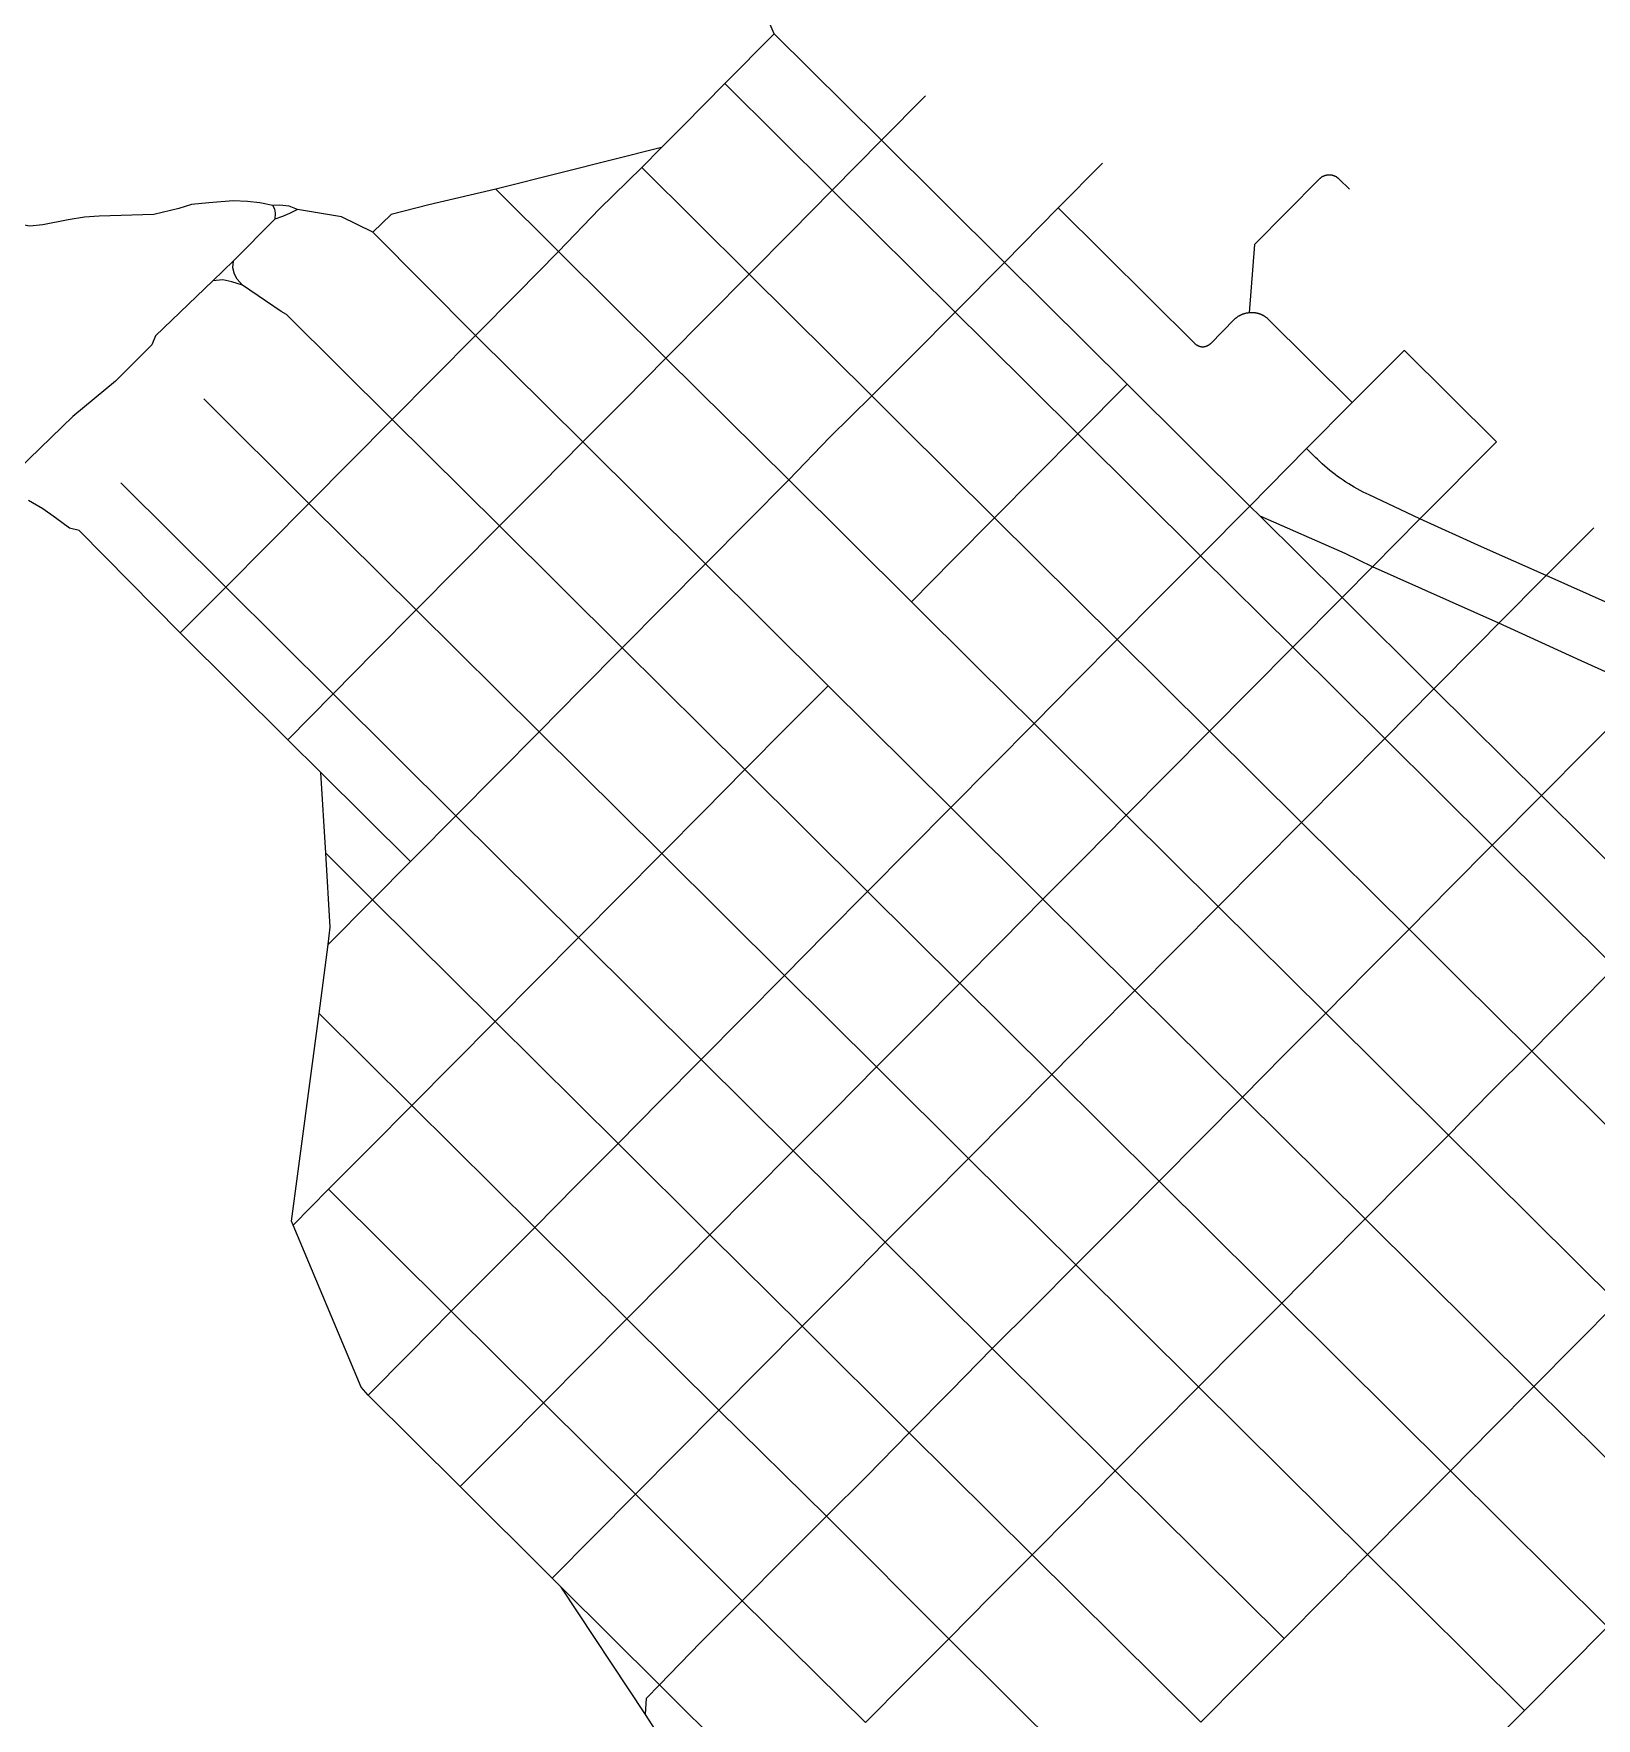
# Model space of a CAD drawing. Header units: inches. Extents: x 486459 to 494398, y 5455945 to 5462335.
# Drawn here: x 489372 to 490826, y 5458637 to 5460204 of the extents above; entities that cross this region are included whole.
import ezdxf

# ---------------------------------------------------------------- set-up
doc = ezdxf.new("R2010")
doc.units = ezdxf.units.IN
doc.header["$MEASUREMENT"] = 0
for name, color, linetype in [('Arterial', 10, 'Continuous'), ('Other', 10, 'Continuous'), ('Private', 10, 'Continuous'), ('Residential', 10, 'Continuous')]:
    doc.layers.add(name, color=color, linetype=linetype)

msp = doc.modelspace()

# ---------------------------------------------------------------- linework, layer by layer
at = {"layer": 'Arterial', "color": 1, "lineweight": -3, "ltscale": 2}
for p, q in [((490160.8, 5460105.3, 6), (490061.1, 5460204.3, 4)), ((490275.3, 5459991.6, 8.7), (490160.8, 5460105.3, 6)), ((490366.5, 5460084.1, 3.9), (490325.2, 5460042.5, 5.4)), ((490325.2, 5460042.5, 5.4), (490275.3, 5459991.6, 8.7)), ((490275.3, 5459991.6, 8.7), (490229.3, 5459945.6, 10.5)), ((490389.3, 5459878.4, 8.9), (490275.3, 5459991.6, 8.7)), ((490229.3, 5459945.6, 10.5), (490190.6, 5459906.5, 11.1)), ((490257, 5459918.1, 10), (490229.3, 5459945.6, 10.5)), ((490343.5, 5459832.2, 11), (490257, 5459918.1, 10)), ((490190.6, 5459906.5, 11.1), (490151.9, 5459867.5, 12.3)), ((490389.3, 5459878.4, 8.9), (490343.5, 5459832.2, 11)), ((490503.5, 5459765.1, 9), (490389.3, 5459878.4, 8.9)), ((490151.9, 5459867.5, 12.3), (490112.7, 5459829.2, 15.1)), ((490179.6, 5459840, 12.6), (490151.9, 5459867.5, 12.3)), ((490112.7, 5459829.2, 15.1), (490074.6, 5459789.4, 16.7)), ((490266.1, 5459754.1, 13.3), (490179.6, 5459840, 12.6)), ((490343.5, 5459832.2, 11), (490304.8, 5459793.2, 12.4)), ((490457.7, 5459718.9, 13.4), (490343.5, 5459832.2, 11)), ((490556.3, 5459818.5, 3.9), (490503.5, 5459765.1, 9)), ((490733, 5459824.7, 4.2), (490661.8, 5459753.1, 7.4)), ((490074.6, 5459789.4, 16.7), (490035.9, 5459750.4, 16.1)), ((490304.8, 5459793.2, 12.4), (490266.1, 5459754.1, 13.3)), ((490380.2, 5459640.9, 18), (490266.1, 5459754.1, 13.3)), ((490503.5, 5459765.1, 9), (490457.7, 5459718.9, 13.4)), ((490513.1, 5459755.6, 9.1), (490503.5, 5459765.1, 9)), ((490589.3, 5459679.9, 13.2), (490513.1, 5459755.6, 9.1)), ((490661.8, 5459753.1, 7.4), (490617.7, 5459708.5, 10.3)), ((489508.6, 5459647, 7), (489414.4, 5459742.4, 8.6)), ((490035.9, 5459750.4, 16.1), (489997.1, 5459711.3, 15.8)), ((489997.1, 5459711.3, 15.8), (489958.4, 5459672.3, 14.7)), ((490457.7, 5459718.9, 13.4), (490418.9, 5459679.9, 16.3)), ((490543.5, 5459633.7, 16.7), (490457.7, 5459718.9, 13.4)), ((490617.7, 5459708.5, 10.3), (490589.3, 5459679.9, 13.2)), ((490735.3, 5459656.1, 11.9), (490617.7, 5459708.5, 10.3)), ((490418.9, 5459679.9, 16.3), (490380.2, 5459640.9, 18)), ((490589.3, 5459679.9, 13.2), (490543.5, 5459633.7, 16.7)), ((490674.8, 5459595, 19.1), (490589.3, 5459679.9, 13.2)), ((489958.4, 5459672.3, 14.7), (489919.8, 5459633.2, 13.6)), ((489608.5, 5459547.7, 6.1), (489508.6, 5459647, 7)), ((490735.3, 5459656.1, 11.9), (490717.2, 5459637.8, 13.5)), ((489919.8, 5459633.2, 13.6), (489881, 5459594.1, 12.5)), ((489994.6, 5459558.9, 15.7), (489919.8, 5459633.2, 13.6)), ((490466.1, 5459555.7, 23.6), (490380.2, 5459640.9, 18)), ((490543.5, 5459633.7, 16.7), (490504.8, 5459594.7, 20.9)), ((490629, 5459548.8, 25.2), (490543.5, 5459633.7, 16.7)), ((490717.2, 5459637.8, 13.5), (490674.8, 5459595, 19.1)), ((489881, 5459594.1, 12.5), (489842.4, 5459555.1, 11.3)), ((490504.8, 5459594.7, 20.9), (490466.1, 5459555.7, 23.6)), ((490674.8, 5459595, 19.1), (490629, 5459548.8, 25.2)), ((490774.8, 5459495.7, 25.2), (490674.8, 5459595, 19.1)), ((490856.2, 5459577.7, 12.9), (490817.3, 5459538.5, 18.9)), ((489842.4, 5459555.1, 11.3), (489803.6, 5459516.1, 10.2)), ((490033.9, 5459519.9, 16.7), (489994.6, 5459558.9, 15.7)), ((490551.6, 5459470.8, 31.6), (490466.1, 5459555.7, 23.6)), ((490629, 5459548.8, 25.2), (490590.3, 5459509.8, 27.7)), ((490729, 5459449.5, 32), (490629, 5459548.8, 25.2)), ((490817.3, 5459538.5, 18.9), (490774.8, 5459495.7, 25.2)), ((489643.9, 5459442.2, 6.8), (489639.3, 5459517.2, 6.2)), ((489803.6, 5459516.1, 10.2), (489764.9, 5459477, 9.6)), ((490147.9, 5459406.6, 18.8), (490033.9, 5459519.9, 16.7)), ((490590.3, 5459509.8, 27.7), (490551.6, 5459470.8, 31.6)), ((490774.8, 5459495.7, 25.2), (490729, 5459449.5, 32)), ((490889, 5459382.4, 29.7), (490774.8, 5459495.7, 25.2)), ((489764.9, 5459477, 9.6), (489726.2, 5459437.9, 9.2)), ((490651.6, 5459371.5, 38.7), (490551.6, 5459470.8, 31.6)), ((489687.5, 5459398.9, 8.3), (489643.9, 5459442.2, 6.8)), ((489726.2, 5459437.9, 9.2), (489722.7, 5459434.3, 8.9)), ((490729, 5459449.5, 32), (490690.3, 5459410.5, 35.7)), ((490843.1, 5459336.2, 33), (490729, 5459449.5, 32)), ((489722.7, 5459434.3, 8.9), (489687.5, 5459398.9, 8.3)), ((490233.7, 5459321.4, 23.9), (490147.9, 5459406.6, 18.8)), ((490690.3, 5459410.5, 35.7), (490651.6, 5459371.5, 38.7)), ((489687.5, 5459398.9, 8.3), (489646.3, 5459357.3, 7.4)), ((489801.6, 5459285.6, 15.9), (489687.5, 5459398.9, 8.3)), ((490698.2, 5459325.1, 39.3), (490651.6, 5459371.5, 38.7)), ((489637.8, 5459293.2, 7.5), (489646.3, 5459357.3, 7.4)), ((490843.1, 5459336.2, 33), (490804.4, 5459297.2, 35.1)), ((490319.2, 5459236.3, 29.9), (490233.7, 5459321.4, 23.9)), ((490765.7, 5459258.1, 37.5), (490698.2, 5459325.1, 39.3)), ((490804.4, 5459297.2, 35.1), (490765.7, 5459258.1, 37.5)), ((489915.8, 5459172.1, 23.8), (489801.6, 5459285.6, 15.9)), ((490922.5, 5459101.9, 34.3), (490765.7, 5459258.1, 37.5)), ((490419.1, 5459137.1, 39.1), (490319.2, 5459236.3, 29.9)), ((490001.3, 5459087.1, 27.3), (489915.8, 5459172.1, 23.8)), ((490512.5, 5459044.3, 42.9), (490419.1, 5459137.1, 39.1)), ((490087, 5459002.1, 37.3), (490001.3, 5459087.1, 27.3)), ((490533.2, 5459023.7, 43.5), (490512.5, 5459044.3, 42.9)), ((490690.1, 5458867.7, 43.9), (490533.2, 5459023.7, 43.5)), ((490845.3, 5459024.1, 35), (490806.6, 5458985.1, 38.8)), ((490186.7, 5458903, 41.9), (490087, 5459002.1, 37.3)), ((490806.6, 5458985.1, 38.8), (490767.8, 5458946, 42.3)), ((489769, 5458852.9, 10.1), (489683.4, 5458937.9, 9.3)), ((490767.8, 5458946, 42.3), (490729.1, 5458907, 44)), ((490729.1, 5458907, 44), (490690.1, 5458867.7, 43.9)), ((490300.9, 5458789.6, 42.6), (490186.7, 5458903, 41.9)), ((490690.1, 5458867.7, 43.9), (490651.6, 5458828.9, 42.5)), ((490836.3, 5458722.4, 38.2), (490690.1, 5458867.7, 43.9)), ((489854.6, 5458767.9, 10.5), (489769, 5458852.9, 10.1)), ((490651.6, 5458828.9, 42.5), (490612.9, 5458789.9, 41.5)), ((490457.9, 5458633.8, 39.9), (490300.9, 5458789.6, 42.6)), ((490612.9, 5458789.9, 41.5), (490574.1, 5458750.8, 40.2)), ((489863, 5458759.5, 10.7), (489854.6, 5458767.9, 10.5)), ((489954.4, 5458668.7, 12.7), (489863, 5458759.5, 10.7)), ((489941.3, 5458641, 10.2), (489863, 5458759.5, 10.7)), ((490574.1, 5458750.8, 40.2), (490535.4, 5458711.8, 39.9)), ((490836.3, 5458722.4, 38.2), (490797.9, 5458683.7, 37.8)), ((490535.4, 5458711.8, 39.9), (490496.6, 5458672.8, 39.8)), ((490496.6, 5458672.8, 39.8), (490457.9, 5458633.8, 39.9)), ((490797.9, 5458683.7, 37.8), (490759.1, 5458644.6, 37.1)), ((490068.5, 5458555.3, 16), (489954.4, 5458668.7, 12.7)), ((490025.6, 5458511.7, 9.8), (489941.3, 5458641, 10.2)), ((490759.1, 5458644.6, 37.1), (490720.2, 5458605.5, 36.1))]:
    msp.add_line(p, q, dxfattribs=at)
for points in [[(490661.8, 5459753.1, 7.4), (490614.4, 5459775.4, 6.4), (490611.6, 5459776.8, 6.3), (490608.9, 5459778.1, 6.2), (490606.1, 5459779.6, 6.2), (490603.4, 5459781, 6.2), (490600.7, 5459782.6, 5.3), (490598.1, 5459784.1, 5.3), (490595.5, 5459785.8, 5.3), (490592.9, 5459787.4, 5.3), (490590.3, 5459789.1, 5.3), (490587.7, 5459790.9, 5), (490585.2, 5459792.7, 5), (490582.8, 5459794.5, 5), (490580.3, 5459796.4, 5), (490577.9, 5459798.3, 4.8), (490575.5, 5459800.3, 4.8), (490573.2, 5459802.3, 4.4), (490570.9, 5459804.3, 4.4), (490568.6, 5459806.4, 4.4), (490566.4, 5459808.6, 4.4), (490564.6, 5459810.3, 4.6), (490564.6, 5459810.3, 4.6), (490556.3, 5459818.5, 3.9)], [(490617.7, 5459708.5, 10.3), (490592.3, 5459721.1, 9.6), (490513.1, 5459755.6, 9.1)], [(490872.3, 5459593.9, 13.4), (490811.8, 5459621.2, 12.1), (490735.3, 5459656.1, 11.9)], [(489646.3, 5459357.3, 7.4), (489648.1, 5459373.4, 7.3), (489643.9, 5459442.2, 6.8)], [(489613.6, 5459096.3, 8.2), (489612.1, 5459099.8, 8.2), (489637.8, 5459293.2, 7.5)], [(489683.4, 5458937.9, 9.3), (489676.9, 5458945.6, 9.1), (489613.6, 5459096.3, 8.2)], [(489941.3, 5458641, 10.2), (489942.3, 5458656.2, 10.5), (489954.4, 5458668.7, 12.7), (489954.4, 5458668.7, 12.7)]]:
    msp.add_polyline3d(points, dxfattribs=at)
at = {"layer": 'Other'}
msp.add_polyline3d([(489594.6, 5460044.8, 12.2), (489596.1, 5460041.2, 12.2), (489596.9, 5460037.6, 12.2), (489596.4, 5460032.1, 12.2)], dxfattribs=at)
at = {"layer": 'Private', "color": 80, "lineweight": -3, "true_color": 0x54ff00}
for p, q in [((489596.4, 5460032.1, 12.2), (489558.2, 5459993.3, 15.4)), ((489558.2, 5459993.3, 15.4), (489539, 5459974.6, 15.6)), ((489539, 5459974.6, 15.6), (489485.5, 5459923.4, 14.6)), ((489408.8, 5459848.3, 11.7), (489357.9, 5459799.1, 10.2))]:
    msp.add_line(p, q, dxfattribs=at)
for points in [[(490061.1, 5460204.3, 4), (490052, 5460225.3, 4), (490048.8, 5460243.5, 4.3), (490051.7, 5460272.1, 4.6)], [(489594.6, 5460044.8, 12.2), (489582.7, 5460047.3, 12.2), (489571.1, 5460048.5, 12), (489557.7, 5460048.9, 12.4), (489535.2, 5460047.3, 12.5), (489518.9, 5460045.6, 12.7), (489507.2, 5460041.9, 13), (489483.9, 5460036.4, 12.7)], [(489483.9, 5460036.4, 12.7), (489433, 5460034.8, 12.1), (489419.6, 5460033.9, 11.9), (489404.2, 5460031.4, 11.8), (489380.8, 5460026.8, 11.8), (489368.7, 5460025.6, 11.3), (489322, 5460033.5, 10.5), (489307.8, 5460037.3, 10.4), (489293.2, 5460043.1, 10.3), (489283.7, 5460048.3, 10.3)], [(489617.6, 5460040.9, 12), (489610, 5460043.9, 12), (489600.8, 5460045.1, 12.2), (489594.6, 5460044.8, 12.2)], [(489617.6, 5460040.9, 12), (489610.3, 5460037.3, 12), (489603.6, 5460034.5, 12.2), (489596.4, 5460032.1, 12.2)], [(489687.6, 5460019.8, 13.5), (489658.7, 5460034.2, 13.4), (489617.6, 5460040.9, 12)], [(489566.6, 5459970.7, 16.2), (489561.6, 5459976.1, 16.2), (489559.1, 5459980.8, 16.2), (489557.4, 5459986.7, 15.6), (489558.2, 5459993.3, 15.4)], [(489566.6, 5459970.7, 16.2), (489556.6, 5459973.6, 15.8), (489548.2, 5459975.5, 15.8), (489539, 5459974.6, 15.6)], [(489607.5, 5459943.3, 17.4), (489602.5, 5459946.1, 17.3), (489566.6, 5459970.7, 16.2)], [(489485.5, 5459923.4, 14.6), (489482.2, 5459915, 14.3), (489448.4, 5459881.3, 13), (489408.8, 5459848.3, 11.7)], [(489414.4, 5459742.4, 8.6), (489405.4, 5459744.4, 8.9), (489392.5, 5459754, 9.1), (489380.8, 5459762.4, 9.3), (489367.5, 5459770.3, 9.8)]]:
    msp.add_polyline3d(points, dxfattribs=at)
at = {"layer": 'Residential', "color": 7, "lineweight": -3}
for p, q in [((490061.1, 5460204.3, 4), (490015.3, 5460158.2, 5.1)), ((490015.3, 5460158.2, 5.1), (489976.6, 5460119.1, 9.6)), ((490115.1, 5460059, 7.4), (490015.3, 5460158.2, 5.1)), ((490201.8, 5460146.6, 5.7), (490160.8, 5460105.3, 6)), ((489976.6, 5460119.1, 9.6), (489956.3, 5460098.6, 12.3)), ((489956.3, 5460098.6, 12.3), (489863.7, 5460075.3, 12.3)), ((489956.3, 5460098.6, 12.3), (489937.9, 5460080.1, 14.3)), ((490160.8, 5460105.3, 6), (490115.1, 5460059, 7.4)), ((489937.9, 5460080.1, 14.3), (489898.5, 5460041.5, 17.3)), ((490037.8, 5459980.9, 16.2), (489937.9, 5460080.1, 14.3)), ((489863.7, 5460075.3, 12.3), (489802.2, 5460059.8, 11)), ((489802.2, 5460059.8, 11), (489739.8, 5460045.2, 10.4)), ((489860.5, 5460001.9, 17.7), (489802.2, 5460059.8, 11)), ((490115.1, 5460059, 7.4), (490076.5, 5460019.9, 10.7)), ((490229.3, 5459945.6, 10.5), (490115.1, 5460059, 7.4)), ((489898.5, 5460041.5, 17.3), (489860.5, 5460001.9, 17.7)), ((489783.2, 5459923.8, 16.5), (489687.6, 5460019.8, 13.5)), ((490076.5, 5460019.9, 10.7), (490037.8, 5459980.9, 16.2)), ((489860.5, 5460001.9, 17.7), (489821.9, 5459962.8, 16.3)), ((489960.4, 5459902.8, 19.7), (489860.5, 5460001.9, 17.7)), ((490037.8, 5459980.9, 16.2), (489999.1, 5459941.8, 18.8)), ((490151.9, 5459867.5, 12.3), (490037.8, 5459980.9, 16.2)), ((489821.9, 5459962.8, 16.3), (489783.2, 5459923.8, 16.5)), ((489705.8, 5459845.7, 17.6), (489607.5, 5459943.3, 17.4)), ((489999.1, 5459941.8, 18.8), (489960.4, 5459902.8, 19.7)), ((489783.2, 5459923.8, 16.5), (489744.5, 5459884.8, 17.4)), ((489883, 5459824.7, 18.4), (489783.2, 5459923.8, 16.5)), ((490647, 5459909.9, 3.4), (490598.8, 5459861.3, 2.9)), ((490733, 5459824.7, 4.2), (490647, 5459910, 3.4)), ((489960.4, 5459902.8, 19.7), (489921.7, 5459863.7, 19)), ((490074.6, 5459789.4, 16.7), (489960.4, 5459902.8, 19.7)), ((489744.5, 5459884.8, 17.4), (489705.8, 5459845.7, 17.6)), ((489628.3, 5459767.6, 13.8), (489530.4, 5459864.9, 14.6)), ((489921.7, 5459863.7, 19), (489883, 5459824.7, 18.4)), ((490598.8, 5459861.3, 2.9), (490556.3, 5459818.5, 3.9)), ((489705.8, 5459845.7, 17.6), (489667.1, 5459806.7, 16.1)), ((489805.6, 5459746.6, 16.3), (489705.8, 5459845.7, 17.6)), ((489883, 5459824.7, 18.4), (489844.3, 5459785.6, 17.4)), ((489997.1, 5459711.3, 15.8), (489883, 5459824.7, 18.4)), ((489667.1, 5459806.7, 16.1), (489628.3, 5459767.6, 13.8)), ((489551, 5459689.6, 10.4), (489453.3, 5459786.8, 10.9)), ((489844.3, 5459785.6, 17.4), (489805.6, 5459746.6, 16.3)), ((490188.7, 5459676.1, 16.9), (490074.6, 5459789.4, 16.7)), ((489628.3, 5459767.6, 13.8), (489589.6, 5459728.6, 11.8)), ((489728.1, 5459668.5, 10.3), (489628.3, 5459767.6, 13.8)), ((490266.1, 5459754.1, 13.3), (490227.4, 5459715.2, 14.9)), ((489805.6, 5459746.6, 16.3), (489766.9, 5459707.5, 13.9)), ((489919.8, 5459633.2, 13.6), (489805.6, 5459746.6, 16.3)), ((490823.4, 5459744.7, 5.3), (490779.3, 5459700.4, 8)), ((489589.6, 5459728.6, 11.8), (489551, 5459689.6, 10.4)), ((489766.9, 5459707.5, 13.9), (489728.1, 5459668.5, 10.3)), ((490111.2, 5459598, 16.1), (489997.1, 5459711.3, 15.8)), ((490227.4, 5459715.2, 14.9), (490188.7, 5459676.1, 16.9)), ((489551, 5459689.6, 10.4), (489508.6, 5459647, 7)), ((489650.8, 5459590.4, 7.6), (489551, 5459689.6, 10.4)), ((490779.3, 5459700.4, 8), (490735.3, 5459656.1, 11.9)), ((490916.8, 5459638.8, 10.6), (490779.3, 5459700.4, 8)), ((490250.3, 5459614.9, 18.1), (490188.7, 5459676.1, 16.9)), ((489728.1, 5459668.5, 10.3), (489689.4, 5459629.4, 8.6)), ((489842.4, 5459555.1, 11.3), (489728.1, 5459668.5, 10.3)), ((489689.4, 5459629.4, 8.6), (489650.8, 5459590.4, 7.6)), ((490380.2, 5459640.9, 18), (490341.5, 5459601.9, 18.5)), ((490302.8, 5459562.8, 19.7), (490250.3, 5459614.9, 18.1)), ((490111.2, 5459598, 16.1), (490072.5, 5459559, 15.9)), ((490225.3, 5459484.8, 18.6), (490111.2, 5459598, 16.1)), ((490341.5, 5459601.9, 18.5), (490302.8, 5459562.8, 19.7)), ((489650.8, 5459590.4, 7.6), (489608.5, 5459547.7, 6.1)), ((489764.9, 5459477, 9.6), (489650.8, 5459590.4, 7.6)), ((490302.8, 5459562.8, 19.7), (490264.1, 5459523.7, 19.8)), ((490388.6, 5459477.6, 25.8), (490302.8, 5459562.8, 19.7)), ((489639.3, 5459517.2, 6.2), (489608.5, 5459547.7, 6.1)), ((489956.5, 5459441.8, 18.8), (489842.4, 5459555.1, 11.3)), ((490072.5, 5459559, 15.9), (490033.9, 5459519.9, 16.7)), ((490466.1, 5459555.7, 23.6), (490427.4, 5459516.6, 24.9)), ((489722.7, 5459434.3, 8.9), (489639.3, 5459517.2, 6.2)), ((490033.9, 5459519.9, 16.7), (489995.2, 5459480.9, 18.1)), ((490264.1, 5459523.7, 19.8), (490225.3, 5459484.8, 18.6)), ((490427.4, 5459516.6, 24.9), (490388.6, 5459477.6, 25.8)), ((490225.3, 5459484.8, 18.6), (490186.6, 5459445.7, 18.5)), ((490311.1, 5459399.4, 24.8), (490225.3, 5459484.8, 18.6)), ((489879, 5459363.6, 17), (489764.9, 5459477, 9.6)), ((489995.2, 5459480.9, 18.1), (489956.5, 5459441.8, 18.8)), ((490388.6, 5459477.6, 25.8), (490349.9, 5459438.5, 24.9)), ((490474.1, 5459392.6, 32.6), (490388.6, 5459477.6, 25.8)), ((490551.6, 5459470.8, 31.6), (490512.9, 5459431.7, 32.7)), ((489956.5, 5459441.8, 18.8), (489917.7, 5459402.7, 17.8)), ((490070.6, 5459328.4, 20.8), (489956.5, 5459441.8, 18.8)), ((490186.6, 5459445.7, 18.5), (490147.9, 5459406.6, 18.8)), ((490349.9, 5459438.5, 24.9), (490311.1, 5459399.4, 24.8)), ((490512.9, 5459431.7, 32.7), (490474.1, 5459392.6, 32.6)), ((490147.9, 5459406.6, 18.8), (490109.2, 5459367.6, 20.2)), ((489917.7, 5459402.7, 17.8), (489879, 5459363.6, 17)), ((490311.1, 5459399.4, 24.8), (490272.4, 5459360.4, 24.3)), ((490396.7, 5459314.5, 31.4), (490311.1, 5459399.4, 24.8)), ((490474.1, 5459392.6, 32.6), (490435.4, 5459353.6, 32.2)), ((490574.1, 5459293.4, 40.1), (490474.1, 5459392.6, 32.6)), ((489879, 5459363.6, 17), (489840.3, 5459324.6, 16.2)), ((489993.2, 5459250.3, 22.2), (489879, 5459363.6, 17)), ((490109.2, 5459367.6, 20.2), (490070.6, 5459328.4, 20.8)), ((490272.4, 5459360.4, 24.3), (490233.7, 5459321.4, 23.9)), ((490651.6, 5459371.5, 38.7), (490612.8, 5459332.4, 40.1)), ((490435.4, 5459353.6, 32.2), (490396.7, 5459314.5, 31.4)), ((490070.6, 5459328.4, 20.8), (490031.8, 5459289.4, 21.8)), ((490156.3, 5459243.3, 25.3), (490070.6, 5459328.4, 20.8)), ((490612.8, 5459332.4, 40.1), (490574.1, 5459293.4, 40.1)), ((489840.3, 5459324.6, 16.2), (489801.6, 5459285.6, 15.9)), ((490233.7, 5459321.4, 23.9), (490194.9, 5459282.3, 24.2)), ((490396.7, 5459314.5, 31.4), (490357.9, 5459275.4, 30.2)), ((490496.6, 5459215.3, 38.6), (490396.7, 5459314.5, 31.4)), ((489724.1, 5459207.5, 15), (489637.8, 5459293.2, 7.5)), ((489801.6, 5459285.6, 15.9), (489762.8, 5459246.5, 14.7)), ((490031.8, 5459289.4, 21.8), (489993.2, 5459250.3, 22.2)), ((490194.9, 5459282.3, 24.2), (490156.3, 5459243.3, 25.3)), ((490574.1, 5459293.4, 40.1), (490535.3, 5459254.3, 39.5)), ((490688.2, 5459180, 43.6), (490574.1, 5459293.4, 40.1)), ((490357.9, 5459275.4, 30.2), (490319.2, 5459236.3, 29.9)), ((489993.2, 5459250.3, 22.2), (489954.5, 5459211.2, 22.8)), ((490078.8, 5459165.2, 26.9), (489993.2, 5459250.3, 22.2)), ((490535.3, 5459254.3, 39.5), (490496.6, 5459215.3, 38.6)), ((490765.7, 5459258.1, 37.5), (490726.9, 5459219.1, 40)), ((489762.8, 5459246.5, 14.7), (489724.1, 5459207.5, 15)), ((490156.3, 5459243.3, 25.3), (490117.5, 5459204.2, 26)), ((490241.8, 5459158.3, 32.4), (490156.3, 5459243.3, 25.3)), ((490319.2, 5459236.3, 29.9), (490280.6, 5459197.3, 30.8)), ((490726.9, 5459219.1, 40), (490688.2, 5459180, 43.6)), ((489724.1, 5459207.5, 15), (489685.3, 5459168.5, 13.4)), ((489838.3, 5459094.1, 21.3), (489724.1, 5459207.5, 15)), ((489954.5, 5459211.2, 22.8), (489915.8, 5459172.1, 23.8)), ((490117.5, 5459204.2, 26), (490078.8, 5459165.2, 26.9)), ((490496.6, 5459215.3, 38.6), (490457.8, 5459176.2, 38.4)), ((490610.8, 5459102, 44.4), (490496.6, 5459215.3, 38.6)), ((490280.6, 5459197.3, 30.8), (490241.8, 5459158.3, 32.4)), ((489915.8, 5459172.1, 23.8), (489877, 5459133.1, 22.8)), ((490457.8, 5459176.2, 38.4), (490419.1, 5459137.1, 39.1)), ((490688.2, 5459180, 43.6), (490649.5, 5459141, 44.2)), ((490845.3, 5459024.1, 35), (490688.2, 5459180, 43.6)), ((489685.3, 5459168.5, 13.4), (489646.6, 5459129.5, 11.3)), ((490078.8, 5459165.2, 26.9), (490040.1, 5459126.1, 27.2)), ((490164.4, 5459080.2, 33.2), (490078.8, 5459165.2, 26.9)), ((490241.8, 5459158.3, 32.4), (490203.1, 5459119.2, 32.8)), ((490341.7, 5459059.1, 43.1), (490241.8, 5459158.3, 32.4)), ((490649.5, 5459141, 44.2), (490610.8, 5459102, 44.4)), ((489646.6, 5459129.5, 11.3), (489613.6, 5459096.3, 8.2)), ((489760.6, 5459016.2, 15.3), (489646.6, 5459129.5, 11.3)), ((489877, 5459133.1, 22.8), (489838.3, 5459094.1, 21.3)), ((490040.1, 5459126.1, 27.2), (490001.3, 5459087.1, 27.3)), ((490419.1, 5459137.1, 39.1), (490380.4, 5459098.1, 41.3)), ((490203.1, 5459119.2, 32.8), (490164.4, 5459080.2, 33.2)), ((489838.3, 5459094.1, 21.3), (489799.6, 5459055.1, 18.8)), ((489923.9, 5459009.1, 25.9), (489838.3, 5459094.1, 21.3)), ((490380.4, 5459098.1, 41.3), (490341.7, 5459059.1, 43.1)), ((490610.8, 5459102, 44.4), (490572, 5459062.9, 43.6)), ((490767.8, 5458946, 42.3), (490610.8, 5459102, 44.4)), ((490001.3, 5459087.1, 27.3), (489962.6, 5459048.1, 26.8)), ((490164.4, 5459080.2, 33.2), (490125.7, 5459041.1, 35.2)), ((490263.8, 5458981.3, 41.1), (490164.4, 5459080.2, 33.2)), ((490572, 5459062.9, 43.6), (490533.2, 5459023.7, 43.5)), ((489799.6, 5459055.1, 18.8), (489760.6, 5459016.2, 15.3)), ((489962.6, 5459048.1, 26.8), (489923.9, 5459009.1, 25.9)), ((490341.7, 5459059.1, 43.1), (490303, 5459020.1, 41.9)), ((490455.9, 5458945.8, 45.4), (490341.7, 5459059.1, 43.1)), ((490125.7, 5459041.1, 35.2), (490087, 5459002.1, 37.3)), ((489760.6, 5459016.2, 15.3), (489721.8, 5458976.9, 12.2)), ((489846.4, 5458931, 18.6), (489760.6, 5459016.2, 15.3)), ((490303, 5459020.1, 41.9), (490263.8, 5458981.3, 41.1)), ((490533.2, 5459023.7, 43.5), (490494.6, 5458984.8, 44.4)), ((489923.9, 5459009.1, 25.9), (489885.2, 5458970, 23.3)), ((490009.5, 5458924.1, 34.7), (489923.9, 5459009.1, 25.9)), ((490087, 5459002.1, 37.3), (490048.2, 5458963.1, 36.7)), ((490494.6, 5458984.8, 44.4), (490455.9, 5458945.8, 45.4)), ((489721.8, 5458976.9, 12.2), (489683.4, 5458937.9, 9.3)), ((489885.2, 5458970, 23.3), (489846.4, 5458931, 18.6)), ((490263.8, 5458981.3, 41.1), (490225.4, 5458941.9, 41.4)), ((490378.4, 5458867.7, 44.3), (490263.8, 5458981.3, 41.1)), ((490048.2, 5458963.1, 36.7), (490009.5, 5458924.1, 34.7)), ((490225.4, 5458941.9, 41.4), (490186.7, 5458903, 41.9)), ((490455.9, 5458945.8, 45.4), (490417.1, 5458906.7, 45.3)), ((490612.9, 5458789.9, 41.5), (490455.9, 5458945.8, 45.4)), ((490914.1, 5458800.8, 32.2), (490767.8, 5458946, 42.3)), ((489846.4, 5458931, 18.6), (489807.7, 5458891.9, 14.2)), ((489932, 5458845.9, 21.7), (489846.4, 5458931, 18.6)), ((490009.5, 5458924.1, 34.7), (489970.8, 5458885, 29.4)), ((490109.6, 5458825.4, 36.9), (490009.5, 5458924.1, 34.7)), ((490417.1, 5458906.7, 45.3), (490378.4, 5458867.7, 44.3)), ((489807.7, 5458891.9, 14.2), (489769, 5458852.9, 10.1)), ((490186.7, 5458903, 41.9), (490147.1, 5458862.8, 41.1)), ((489970.8, 5458885, 29.4), (489932, 5458845.9, 21.7)), ((490147.1, 5458862.8, 41.1), (490109.6, 5458825.4, 36.9)), ((490378.4, 5458867.7, 44.3), (490339.7, 5458828.7, 43.1)), ((490535.4, 5458711.8, 39.9), (490378.4, 5458867.7, 44.3)), ((489932, 5458845.9, 21.7), (489893.3, 5458806.9, 16)), ((490031.4, 5458746.7, 25.8), (489932, 5458845.9, 21.7)), ((490339.7, 5458828.7, 43.1), (490300.9, 5458789.6, 42.6)), ((490109.6, 5458825.4, 36.9), (490070, 5458785.9, 32.5)), ((490223.4, 5458711.5, 39.1), (490109.6, 5458825.4, 36.9)), ((489893.3, 5458806.9, 16), (489854.6, 5458767.9, 10.5)), ((490070, 5458785.9, 32.5), (490031.4, 5458746.7, 25.8)), ((490300.9, 5458789.6, 42.6), (490262.2, 5458750.6, 41.4)), ((490759.1, 5458644.6, 37.1), (490612.9, 5458789.9, 41.5)), ((490262.2, 5458750.6, 41.4), (490223.4, 5458711.5, 39.1)), ((490031.4, 5458746.7, 25.8), (489992.5, 5458707.8, 18.6)), ((490146, 5458633.4, 29.3), (490031.4, 5458746.7, 25.8)), ((489992.5, 5458707.8, 18.6), (489954.4, 5458668.7, 12.7)), ((490223.4, 5458711.5, 39.1), (490184.8, 5458672.5, 34.7)), ((490380.4, 5458555.7, 39.2), (490223.4, 5458711.5, 39.1)), ((490184.8, 5458672.5, 34.7), (490146, 5458633.4, 29.3))]:
    msp.add_line(p, q, dxfattribs=at)
for points in [[(490596.1, 5460059.8, 4.1), (490586.5, 5460069.3, 3.7), (490586.3, 5460069.4, 3.7), (490586.2, 5460069.6, 3.7), (490586, 5460069.7, 3.7), (490585.8, 5460069.9, 3.7), (490585.7, 5460070, 3.7), (490585.5, 5460070.2, 3.7), (490585.3, 5460070.3, 3.7), (490585.1, 5460070.4, 3.7), (490584.9, 5460070.6, 3.7), (490584.8, 5460070.7, 3.7), (490584.6, 5460070.8, 3.7), (490584.4, 5460071, 3.7), (490584.2, 5460071.1, 3.7), (490584, 5460071.2, 3.7), (490583.8, 5460071.3, 3.7), (490583.6, 5460071.4, 3.7), (490583.4, 5460071.5, 3.7), (490583.2, 5460071.6, 3.7), (490583, 5460071.7, 3.7), (490582.8, 5460071.8, 3.7), (490582.6, 5460071.9, 3.7), (490582.4, 5460072, 3.7), (490582.2, 5460072.1, 3.7), (490582, 5460072.2, 3.7), (490581.7, 5460072.3, 3.7), (490581.5, 5460072.3, 3.7), (490581.3, 5460072.4, 3.7), (490581.1, 5460072.5, 3.7), (490580.9, 5460072.5, 3.7), (490580.7, 5460072.6, 3.7), (490580.4, 5460072.7, 3.7), (490580.2, 5460072.7, 3.7), (490580, 5460072.8, 3.7), (490579.8, 5460072.8, 3.7), (490579.6, 5460072.8, 3.7), (490579.3, 5460072.9, 3.7), (490579.1, 5460072.9, 3.7), (490578.9, 5460072.9, 3.7), (490578.7, 5460073, 3.7), (490578.4, 5460073, 3.7), (490578.2, 5460073, 3.3), (490578, 5460073, 3.3), (490577.8, 5460073, 3.3), (490577.5, 5460073, 3.3), (490577.3, 5460073, 3.3), (490577.1, 5460073, 3.3), (490576.8, 5460073, 3.3), (490576.6, 5460073, 3.3), (490576.4, 5460073, 3.3), (490576.2, 5460073, 3.3), (490575.9, 5460073, 3.3), (490575.7, 5460072.9, 3.3), (490575.5, 5460072.9, 3.3), (490575.3, 5460072.9, 3.3), (490575, 5460072.8, 3.3), (490574.8, 5460072.8, 3.3), (490574.6, 5460072.7, 3.3), (490574.4, 5460072.7, 3.3), (490574.2, 5460072.6, 3.3), (490573.9, 5460072.6, 3.3), (490573.7, 5460072.5, 3.3), (490573.5, 5460072.4, 3.3), (490573.3, 5460072.4, 3.3), (490573.1, 5460072.3, 3.3), (490572.9, 5460072.2, 3.3), (490572.6, 5460072.2, 3.3), (490572.4, 5460072.1, 3.3), (490572.2, 5460072, 3.3), (490572, 5460071.9, 3.3), (490571.8, 5460071.8, 3.3), (490571.6, 5460071.7, 3.3), (490571.4, 5460071.6, 3.3), (490571.2, 5460071.5, 3.3), (490571, 5460071.4, 3.3), (490570.8, 5460071.3, 3.3), (490570.6, 5460071.2, 3.3), (490570.4, 5460071, 3.3), (490570.2, 5460070.9, 3.3), (490570, 5460070.8, 3.3), (490569.9, 5460070.7, 3.3), (490569.7, 5460070.5, 3.3), (490569.5, 5460070.4, 3.3), (490569.3, 5460070.2, 3.3), (490569.1, 5460070.1, 3.3), (490569, 5460070, 3.3), (490568.8, 5460069.8, 3.3), (490568.6, 5460069.7, 3.3), (490568.5, 5460069.5, 3.3), (490568.3, 5460069.4, 3.3), (490568.1, 5460069.2, 3.3), (490508, 5460008.5, 4.2), (490502.9, 5459944.7, 4.9)], [(489739.8, 5460045.2, 10.4), (489704.8, 5460036.4, 11.3), (489687.6, 5460019.8, 13.5)], [(490502.9, 5459944.7, 4.9), (490502.9, 5459944.7, 4.9), (490502.5, 5459944.7, 4.9), (490502.2, 5459944.7, 4.9), (490501.8, 5459944.6, 4.9), (490501.4, 5459944.6, 4.9), (490501.1, 5459944.5, 4.9), (490500.7, 5459944.5, 4.9), (490500.3, 5459944.4, 4.9), (490500, 5459944.4, 4.9), (490499.6, 5459944.3, 4.9), (490499.3, 5459944.2, 4.9), (490498.9, 5459944.1, 4.9), (490498.5, 5459944, 4.9), (490498.2, 5459943.9, 4.9), (490497.8, 5459943.8, 4.9), (490497.5, 5459943.7, 4.9), (490497.1, 5459943.6, 4.9), (490496.8, 5459943.5, 4.9), (490496.5, 5459943.3, 4.9), (490496.1, 5459943.2, 4.9), (490495.8, 5459943.1, 4.9), (490495.4, 5459942.9, 4.9), (490495.1, 5459942.8, 4.9), (490494.8, 5459942.6, 4.9), (490494.4, 5459942.5, 4.9), (490494.1, 5459942.3, 5.3), (490493.8, 5459942.1, 5.3), (490493.5, 5459941.9, 5.3), (490493.2, 5459941.8, 5.3), (490492.9, 5459941.6, 5.3), (490492.5, 5459941.4, 5.3), (490492.2, 5459941.2, 5.3), (490491.9, 5459941, 5.3), (490491.6, 5459940.7, 5.3), (490491.3, 5459940.5, 5.3), (490491, 5459940.3, 5.3), (490490.8, 5459940.1, 5.3), (490490.5, 5459939.8, 5.3), (490490.2, 5459939.6, 5.3), (490489.9, 5459939.4, 5.3), (490489.7, 5459939.1, 5.3), (490489.4, 5459938.9, 5.3), (490466.8, 5459916.1, 6.5), (490466.6, 5459915.9, 6.5), (490466.5, 5459915.8, 6.5), (490466.4, 5459915.7, 6.5), (490466.3, 5459915.6, 6.5), (490466.1, 5459915.5, 6.5), (490466, 5459915.4, 6.5), (490465.9, 5459915.2, 6.5), (490465.8, 5459915.1, 6.5), (490465.6, 5459915, 6.5), (490465.5, 5459914.9, 6.5), (490465.3, 5459914.8, 6.5), (490465.2, 5459914.7, 6.5), (490465.1, 5459914.6, 6.5), (490464.9, 5459914.5, 6.5), (490464.8, 5459914.5, 6.5), (490464.6, 5459914.4, 6.5), (490464.5, 5459914.3, 6.5), (490464.3, 5459914.2, 6.5), (490464.2, 5459914.1, 6.5), (490464, 5459914, 6.5), (490463.9, 5459914, 6.5), (490463.7, 5459913.9, 6.5), (490463.6, 5459913.8, 6.5), (490463.4, 5459913.8, 6.5), (490463.2, 5459913.7, 6.5), (490463.1, 5459913.6, 6.5), (490462.9, 5459913.6, 6.5), (490462.8, 5459913.5, 6.5), (490462.6, 5459913.5, 6.5), (490462.4, 5459913.4, 6.5), (490462.3, 5459913.4, 6.5), (490462.1, 5459913.3, 6.5), (490461.9, 5459913.3, 6.5), (490461.8, 5459913.2, 6.5), (490461.6, 5459913.2, 6.5), (490461.4, 5459913.2, 6.5), (490461.3, 5459913.1, 6.5), (490461.1, 5459913.1, 6.5), (490460.9, 5459913.1, 6.5), (490460.8, 5459913.1, 6.5), (490460.6, 5459913.1, 6.5), (490460.4, 5459913, 6.5), (490460.2, 5459913, 6.5), (490460.1, 5459913, 6.5), (490459.9, 5459913, 6.5), (490459.7, 5459913, 6.5), (490459.6, 5459913, 6.5), (490459.4, 5459913, 6.5), (490459.2, 5459913, 6.5), (490459.1, 5459913, 6.5), (490458.9, 5459913, 6.5), (490458.7, 5459913.1, 6.5), (490458.5, 5459913.1, 6.5), (490458.4, 5459913.1, 6.5), (490458.2, 5459913.1, 6.3), (490458, 5459913.2, 6.3), (490457.9, 5459913.2, 6.3), (490457.7, 5459913.2, 6.3), (490457.5, 5459913.3, 6.3), (490457.4, 5459913.3, 6.3), (490457.2, 5459913.3, 6.3), (490457, 5459913.4, 6.3), (490456.9, 5459913.4, 6.3), (490456.7, 5459913.5, 6.3), (490456.5, 5459913.5, 6.3), (490456.4, 5459913.6, 6.3), (490456.2, 5459913.6, 6.3), (490456.1, 5459913.7, 6.3), (490455.9, 5459913.8, 6.3), (490455.7, 5459913.8, 6.3), (490455.6, 5459913.9, 6.3), (490455.4, 5459914, 6.3), (490455.3, 5459914.1, 6.3), (490455.1, 5459914.1, 6.3), (490455, 5459914.2, 6.3), (490454.8, 5459914.3, 6.3), (490454.7, 5459914.4, 6.3), (490454.5, 5459914.5, 6.3), (490454.4, 5459914.6, 6.3), (490454.2, 5459914.7, 6.3), (490454.1, 5459914.8, 6.3), (490454, 5459914.8, 6.3), (490453.8, 5459914.9, 6.3), (490453.7, 5459915.1, 6.3), (490453.6, 5459915.2, 6.3), (490453.4, 5459915.3, 6.3), (490453.3, 5459915.4, 6.3), (490453.2, 5459915.5, 6.3), (490453, 5459915.6, 6.3), (490452.9, 5459915.7, 6.3), (490452.8, 5459915.8, 6.3), (490452.7, 5459916, 6.3), (490452.6, 5459916, 6.3), (490325.2, 5460042.5, 5.4)], [(490598.8, 5459861.3, 2.9), (490519.7, 5459939.8, 4.1), (490519.5, 5459940.1, 4.1), (490519.2, 5459940.3, 4.1), (490518.8, 5459940.5, 4.1), (490518.5, 5459940.7, 4.1), (490518.2, 5459941, 4.2), (490517.9, 5459941.2, 4.2), (490517.6, 5459941.4, 4.2), (490517.3, 5459941.6, 4.2), (490516.9, 5459941.8, 4.2), (490516.6, 5459942, 4.2), (490516.3, 5459942.2, 4.2), (490515.9, 5459942.4, 4.2), (490515.6, 5459942.5, 4.2), (490515.2, 5459942.7, 4.2), (490514.9, 5459942.9, 4.2), (490514.5, 5459943, 4.2), (490514.2, 5459943.2, 4.2), (490513.8, 5459943.3, 4.2), (490513.5, 5459943.5, 4.2), (490513.1, 5459943.6, 4.2), (490512.8, 5459943.7, 4.2), (490512.4, 5459943.8, 4.2), (490512, 5459944, 4.2), (490511.7, 5459944.1, 4.2), (490511.3, 5459944.2, 4.2), (490510.9, 5459944.3, 4.2), (490510.5, 5459944.3, 4.2), (490510.2, 5459944.4, 4.2), (490509.8, 5459944.5, 4.2), (490509.4, 5459944.6, 4.2), (490509, 5459944.6, 4.2), (490508.7, 5459944.7, 4.2), (490508.3, 5459944.7, 4.2), (490507.9, 5459944.8, 4.2), (490507.5, 5459944.8, 4.2), (490507.1, 5459944.8, 4.2), (490506.7, 5459944.9, 4.2), (490506.4, 5459944.9, 4.2), (490506, 5459944.9, 4.9), (490505.6, 5459944.9, 4.9), (490505.2, 5459944.9, 4.9), (490504.8, 5459944.9, 4.9), (490504.4, 5459944.8, 4.9), (490504.1, 5459944.8, 4.9), (490503.7, 5459944.8, 4.9), (490503.3, 5459944.7, 4.9), (490502.9, 5459944.7, 4.9)], [(490779.3, 5459700.4, 8), (490718.9, 5459727.3, 7.2), (490661.8, 5459753.1, 7.4)]]:
    msp.add_polyline3d(points, dxfattribs=at)

doc.saveas('drawing.dxf')
